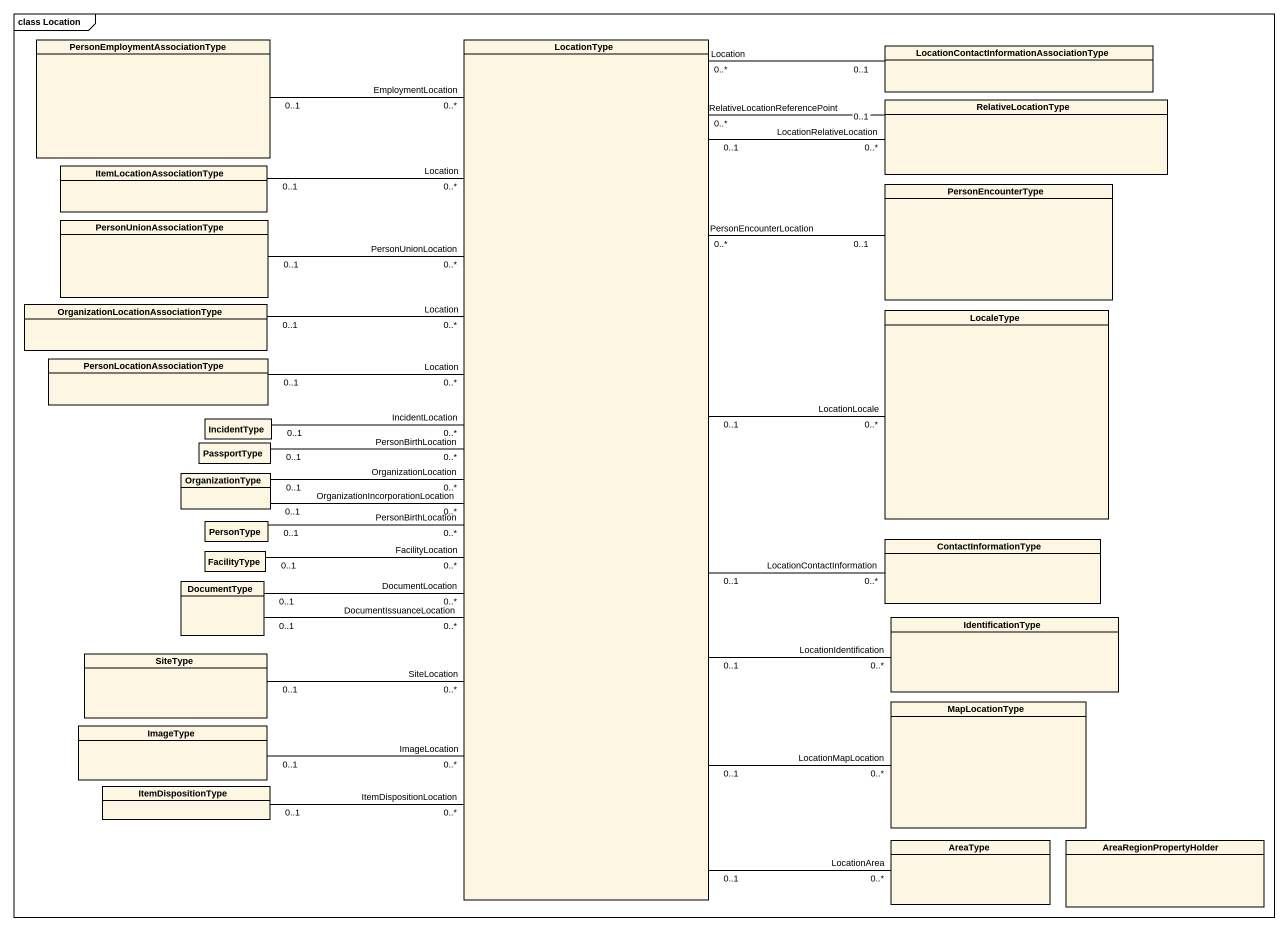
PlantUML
@startuml
mainframe class Location
hide circle
hide empty members
class "PersonEmploymentAssociationType" as PersonEmploymentAssociationT
class LocationType
class "LocationContactInformationAssociationType" as LocationContactInformationAs
class RelativeLocationType
class ItemLocationAssociationType
class PersonEncounterType
class PersonUnionAssociationType
class "OrganizationLocationAssociationType" as OrganizationLocationAssociat
class LocaleType
class "PersonLocationAssociationType" as PersonLocationAssociationTyp
class PassportType
class IncidentType
class OrganizationType
class PersonType
class FacilityType
class ContactInformationType
class DocumentType
class IdentificationType
class SiteType
class MapLocationType
class ImageType
class ItemDispositionType
class AreaType
class AreaRegionPropertyHolder
PersonEmploymentAssociationT "0..1" -- "EmploymentLocation\n0..*" LocationType
LocationType "0..1" -up- "LocationRelativeLocation\n0..*" RelativeLocationType
LocationType "0..1" -right- "LocationLocale\n0..*" LocaleType
LocationType "0..1" -right- "LocationContactInformation\n0..*" ContactInformationType
LocationType "0..1" -right- "LocationIdentification\n0..*" IdentificationType
LocationType "0..1" -- "LocationMapLocation\n0..*" MapLocationType
LocationType "0..1" -- "LocationArea\n0..*" AreaType
LocationContactInformationAs "0..1" -- "Location\n0..*" LocationType
RelativeLocationType "0..1" -- "RelativeLocationReferencePoint\n0..*" LocationType
ItemLocationAssociationType "0..1" -- "Location\n0..*" LocationType
PersonEncounterType "0..1" -left- "PersonEncounterLocation\n0..*" LocationType
PersonUnionAssociationType "0..1" -right- "PersonUnionLocation\n0..*" LocationType
OrganizationLocationAssociat "0..1" -right- "Location\n0..*" LocationType
PersonLocationAssociationTyp "0..1" -right- "Location\n0..*" LocationType
PassportType "0..1" -right- "PersonBirthLocation\n0..*" LocationType
IncidentType "0..1" -right- "IncidentLocation\n0..*" LocationType
OrganizationType "0..1" -right- "OrganizationIncorporationLocation\n0..*" LocationType
OrganizationType "0..1" -right- "OrganizationLocation\n0..*" LocationType
PersonType "0..1" -right- "PersonBirthLocation\n0..*" LocationType
FacilityType "0..1" -right- "FacilityLocation\n0..*" LocationType
DocumentType "0..1" -right- "DocumentLocation\n0..*" LocationType
DocumentType "0..1" -right- "DocumentIssuanceLocation\n0..*" LocationType
SiteType "0..1" -right- "SiteLocation\n0..*" LocationType
ImageType "0..1" -up- "ImageLocation\n0..*" LocationType
ItemDispositionType "0..1" -up- "ItemDispositionLocation\n0..*" LocationType
@enduml
